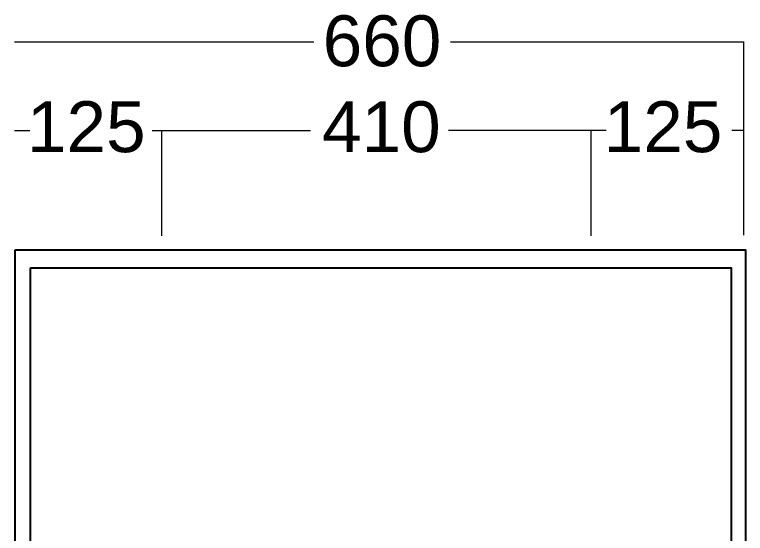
# Model space of a CAD drawing. Header units: inches. Extents: x 18739 to 22272, y 3658 to 7913.
# Drawn here: x 21197.26 to 21234.6, y 4901.66 to 4928.18 of the extents above; entities that cross this region are included whole.
import ezdxf

# ---------------------------------------------------------------- set-up
doc = ezdxf.new("R2010")
doc.units = ezdxf.units.IN
doc.header["$MEASUREMENT"] = 0
doc.layers.add('ENCLOSRURE', color=7, linetype='Continuous', lineweight=20)
doc.styles.get("Standard").update_dxf_attribs({"font": 'arial.ttf'})

msp = doc.modelspace()

# ---------------------------------------------------------------- linework, layer by layer
at = {"color": 7}
for points in [[(21197.29193, 4916.1525), (21234.59875, 4916.1525), (21234.59875, 4859.99433), (21197.29193, 4859.99433)], [(21198.06717, 4915.23361), (21233.86543, 4915.23361), (21233.86543, 4860.8592), (21198.06717, 4860.8592)]]:
    msp.add_lwpolyline(points, close=True, dxfattribs=at)
at = {"layer": 'ENCLOSRURE', "color": 252}
for p, q in [((21197.25979, 4926.78454), (21212.54225, 4926.78454)), ((21219.52422, 4926.79538), (21234.54343, 4926.79538)), ((21234.5263, 4921.43688), (21234.5263, 4926.79538)), ((21197.25979, 4922.25528), (21198.04375, 4922.25528)), ((21204.28287, 4922.25528), (21212.37562, 4922.25528)), ((21204.79025, 4916.87209), (21204.79025, 4922.2551)), ((21219.43432, 4922.26612), (21227.48982, 4922.26612)), ((21226.71488, 4916.87209), (21226.71488, 4922.2551)), ((21233.90322, 4922.26612), (21234.54343, 4922.26612)), ((21234.5263, 4916.90762), (21234.5263, 4922.26612))]:
    msp.add_line(p, q, dxfattribs=at)

# ---------------------------------------------------------------- texts
at = {"layer": 'ENCLOSRURE'}
for s, p in [('660', (21213.0007, 4925.53985)), ('125', (21197.8916, 4921.14783)), ('410', (21212.96876, 4921.14783)), ('125', (21227.36046, 4921.14783))]:
    msp.add_text(s, height=2.601056, dxfattribs=at).set_placement(p)

doc.saveas('drawing.dxf')
